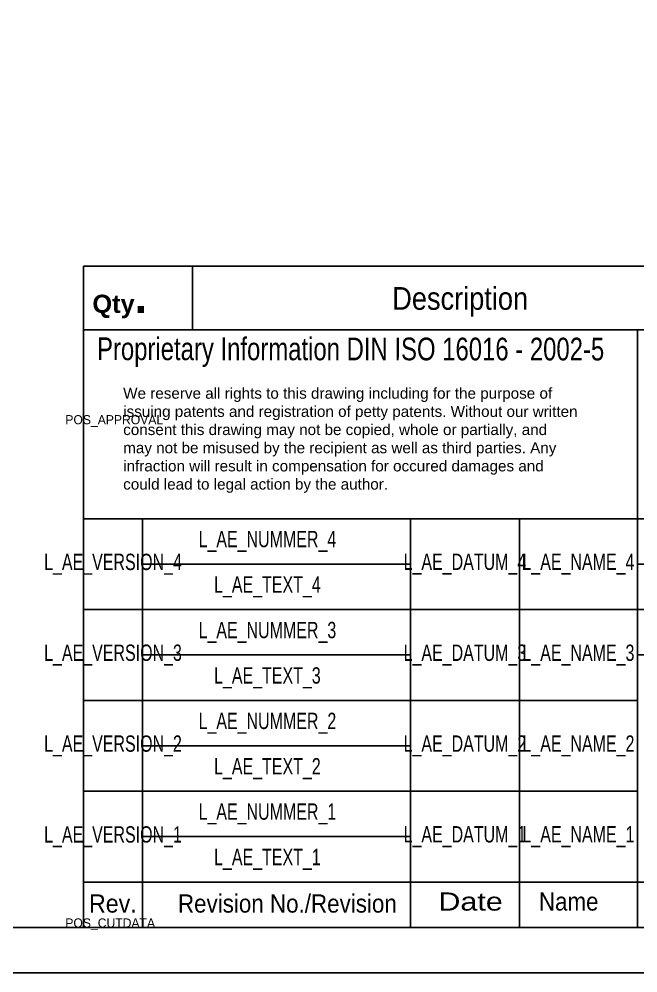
# Model space of a CAD drawing. Header units: millimetres. Extents: x -5 to 589, y -5 to 415.
# Drawn here: x 398.9 to 467.1, y -5 to 100 of the extents above; entities that cross this region are included whole.
import ezdxf
from ezdxf.enums import TextEntityAlignment as Align

# ---------------------------------------------------------------- set-up
doc = ezdxf.new("R2010")
doc.units = ezdxf.units.MM
doc.header["$LTSCALE"] = 2
doc.layers.add('5', color=7, linetype='Continuous', lineweight=25)
doc.layers.add('FRAME51', color=7, linetype='Continuous')
doc.styles.add('Arial', font='arial.ttf')

msp = doc.modelspace()

# ---------------------------------------------------------------- linework, layer by layer
at = {"layer": '5', "color": 4}
msp.add_line((403, 0), (584, 0), dxfattribs=at)
at = {"layer": '5', "color": 7, "linetype": 'Continuous'}
msp.add_lwpolyline([(589, -5), (589, 415), (-5, 415), (-5, -5)], close=True, dxfattribs=at)
at = {"layer": '5', "color": 4}
msp.add_lwpolyline([(584, 65.8), (584, 410), (0, 410), (0, 0), (403, 0)], dxfattribs=at)
at = {"layer": 'FRAME51', "color": 4, "linetype": 'Continuous'}
msp.add_line((406, 72.8), (584, 72.8), dxfattribs=at)
at = {"layer": 'FRAME51'}
for p, q in [((406, 72.8), (406, 65.8)), ((584, 65.8), (406, 65.8)), ((406, 0), (406, 65.8)), ((514, 45), (406, 45)), ((467, 40), (504, 40)), ((464, 35), (406, 35)), ((467, 25), (406, 25)), ((467, 15), (406, 15)), ((584, 5), (406, 5)), ((584, 0), (406, 0))]:
    msp.add_line(p, q, dxfattribs=at)
at = {"layer": 'FRAME51', "color": 7, "linetype": 'Continuous'}
for p, q in [((418, 72.8), (418, 65.8)), ((467, 0), (467, 65.8)), ((412.5, 0), (412.5, 45)), ((442, 0), (442, 45)), ((454, 0), (454, 45)), ((442, 40), (412.5, 40)), ((514, 35), (464, 35)), ((442, 30), (412.5, 30)), ((514, 30), (467, 30)), ((442, 20), (412.5, 20)), ((442, 10), (412.5, 10))]:
    msp.add_line(p, q, dxfattribs=at)

# ---------------------------------------------------------------- texts
at = {"layer": 'FRAME51', "color": 5, "linetype": 'Continuous', "style": 'Arial'}
for s, height, width, p, p2 in [('Description', 2.5, 0.856413, (440, 68), (454.96, 68)), ('Rev.', 2, 0.913857, (406.61, 1.64), (411.86, 1.64)), ('Date', 2, 1.20239, (445.08, 1.86), (452.17, 1.86)), ('Name', 2, 0.880008, (456.15, 1.86), (462.71, 1.86))]:
    msp.add_text(s, height=height, dxfattribs=dict(at, width=width)).set_placement(p, p2, align=Align.FIT)
for s, height, rotation, width, p, p2 in [('Proprietary Information DIN ISO 16016 - 2002-5', 2.5, 359.9542, 0.753181, (407.49, 62.46), (463.34, 62.42)), ('Revision No./Revision', 2, 359.9811, 0.88166, (416.4, 1.64), (440.5, 1.64))]:
    msp.add_text(s, height=height, rotation=rotation, dxfattribs=dict(at, width=width)).set_placement(p, p2, align=Align.FIT)
at = {"layer": 'FRAME51', "attachment_point": 1, "style": 'Arial'}
for s, insert, char_height, width in [('{\\fArial Unicode MS|b1|i0|c0|p34;\\H0.5714x;\\C5;Qty\\H1.75x;.}', (406.98, 71.16), 3.5, 11.0188), ('We reserve all rights to this drawing including for the purpose of issuing patents and registration of petty patents. Without our written consent this drawing may not be copied, whole or partially, and may not be misused by the recipient as well as third parties. Any infraction will result in compensation for occured damages and could lead to legal action by the author.', (410.37, 59.41), 1.2, 49.9913)]:
    msp.add_mtext(s, dxfattribs=dict(at, insert=insert, char_height=char_height, width=width))
at = {"layer": 'FRAME51', "flags": 1}
for tag, p, s in [('POS_APPROVAL', (404, 55.4), 'pos_approval'), ('POS_CUTDATA', (404, 0), 'pos_cutdata')]:
    msp.add_attdef(tag, p, s, height=1, dxfattribs=at)
at = {"layer": 'FRAME51', "style": 'Arial', "width": 0.7}
for tag, p in [('L_AE_NUMMER_4', (426.25, 42.5)), ('L_AE_VERSION_4', (409.25, 40)), ('L_AE_DATUM_4', (448, 40)), ('L_AE_NAME_4', (460.5, 40)), ('L_AE_TEXT_4', (426.25, 37.5)), ('L_AE_NUMMER_3', (426.25, 32.5)), ('L_AE_VERSION_3', (409.25, 30)), ('L_AE_DATUM_3', (448, 30)), ('L_AE_NAME_3', (460.5, 30)), ('L_AE_TEXT_3', (426.25, 27.5)), ('L_AE_NUMMER_2', (426.25, 22.5)), ('L_AE_VERSION_2', (409.25, 20)), ('L_AE_DATUM_2', (448, 20)), ('L_AE_NAME_2', (460.5, 20)), ('L_AE_TEXT_2', (426.25, 17.5)), ('L_AE_NUMMER_1', (426.25, 12.5)), ('L_AE_VERSION_1', (409.25, 10)), ('L_AE_DATUM_1', (448, 10)), ('L_AE_NAME_1', (460.5, 10)), ('L_AE_TEXT_1', (426.25, 7.5))]:
    msp.add_attdef(tag, text='', height=1.8, dxfattribs=at).set_placement(p, align=Align.MIDDLE)

doc.saveas('drawing.dxf')
